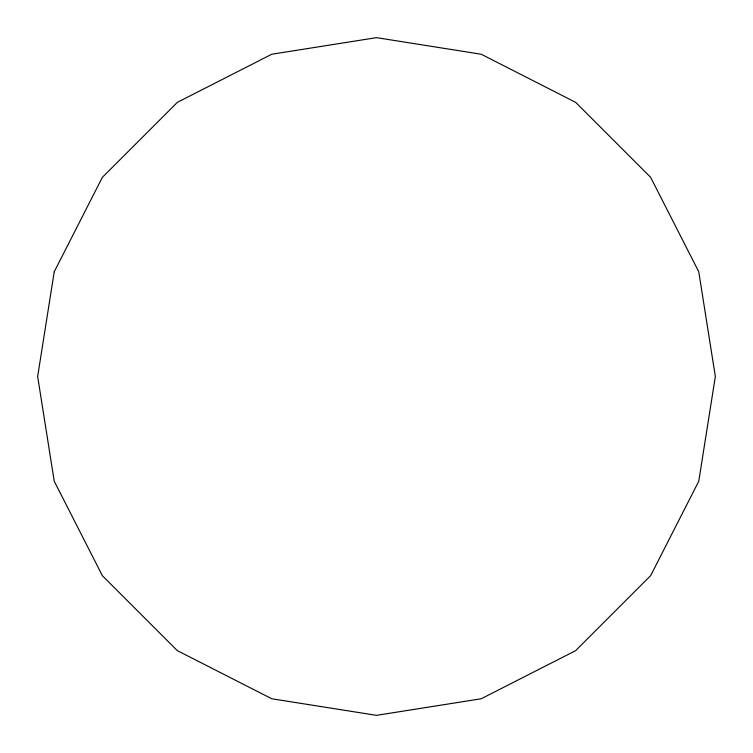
<?xml version="1.0" encoding="UTF-8"?>
<svg xmlns="http://www.w3.org/2000/svg" width="753" height="753" viewBox="0 0 753 753"><rect width="100%" height="100%" fill="white"/><g stroke="black" fill="none" stroke-linecap="round" stroke-linejoin="round"><path stroke-width="1.13" d="M54.235 271.786L37.65 376.5L54.235 481.214L102.361 575.668L177.332 650.639L271.786 698.765L376.5 715.35L481.214 698.765L575.668 650.639L650.639 575.668L698.765 481.214L715.35 376.5L698.765 271.786L650.639 177.332L575.668 102.361L481.214 54.235L376.5 37.65L271.786 54.235L177.332 102.361L102.361 177.332L54.235 271.786"/></g></svg>
